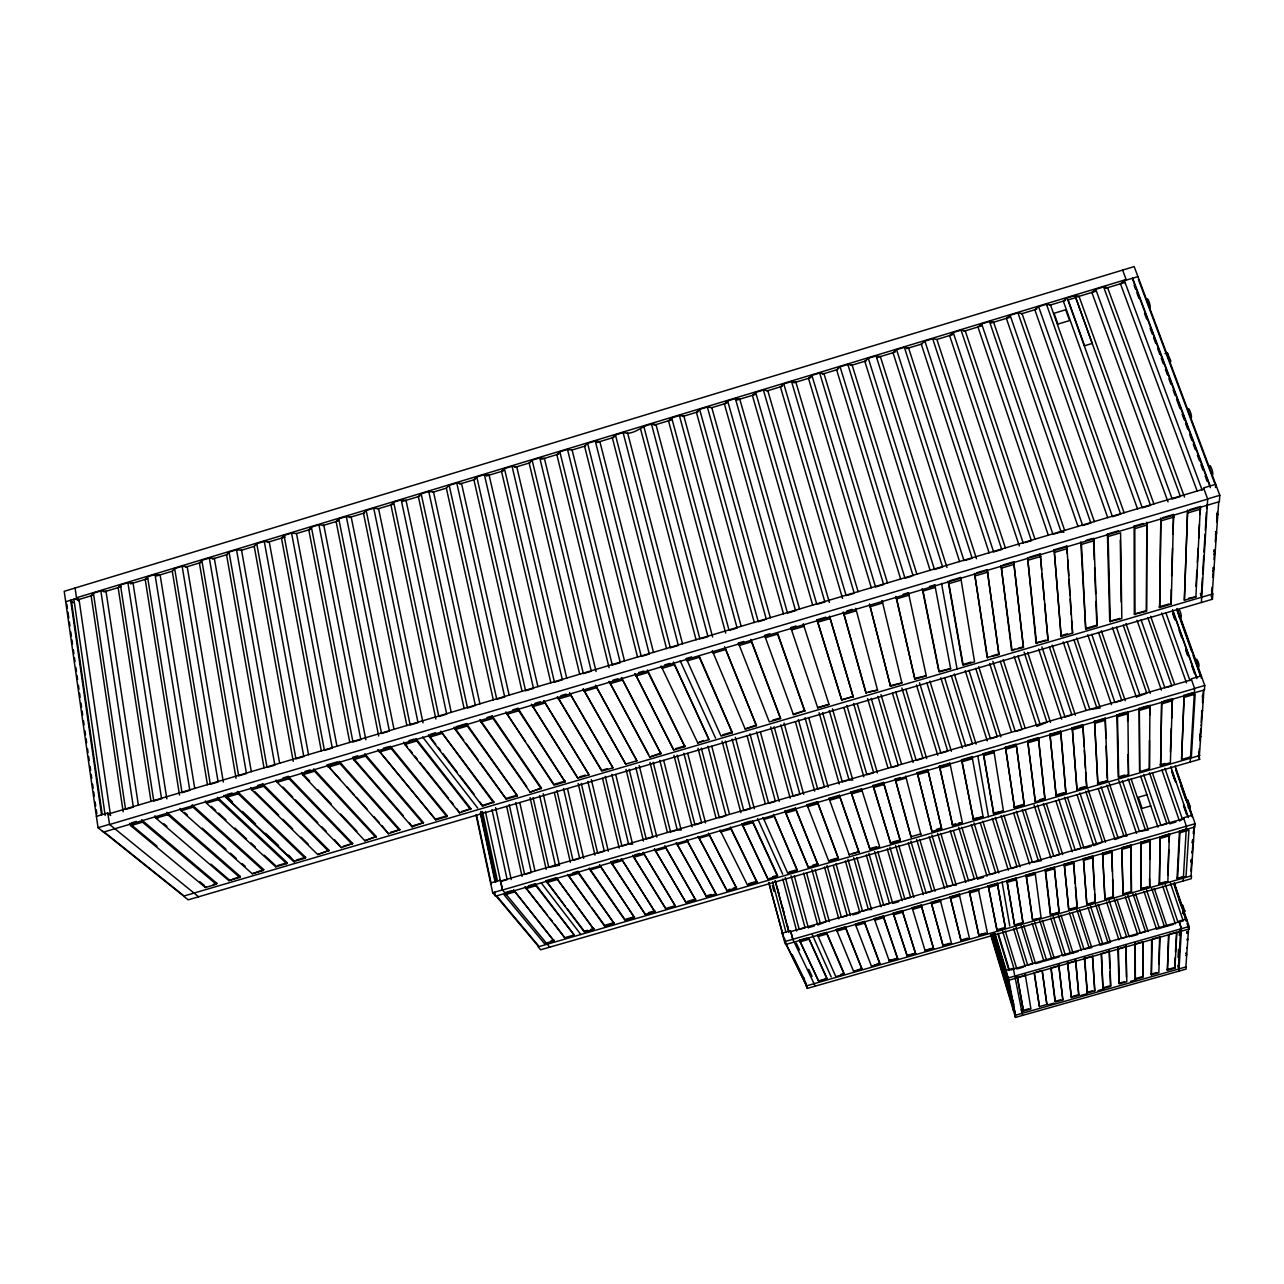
<?xml version="1.0" encoding="UTF-8"?>
<svg xmlns="http://www.w3.org/2000/svg" width="1284" height="1284" viewBox="0 0 1284 1284"><rect width="100%" height="100%" fill="white"/><g stroke="black" fill="none" stroke-linecap="round" stroke-linejoin="round"><path stroke-width="1.5" d="M1139.662 771.604L1139.277 708.238L1139.662 771.604L1149.437 768.763L1149.95 705.125L1149.806 714.963M1202.643 710.212L1201.471 712.058M756.95 882.108L730.965 828.999L720.757 831.968L720.003 830.042L747.384 884.885L756.95 882.108L730.419 827.008M1140.754 888.801L1140.978 842.127L1150.143 839.495L1149.694 887.051L1140.754 888.801L1147.655 886.827M1141.219 889.475L1140.978 842.127M756.437 725.701L724.754 647.12L756.437 725.701L745.169 729.007L712.331 650.795L713.23 653.187L725.396 649.576M1134.815 944.462L1135.329 979.403L1142.808 977.268L1142.824 942.183M1142.808 977.268L1143.113 941.75L1135.233 943.981L1135.329 979.403M1146.484 611.393L1146.837 522.379L1146.484 611.393L1134.334 614.153L1134.109 526.151L1143.209 523.455M1149.469 740.515L1149.437 768.763M1149.517 878.529L1149.694 887.051M1149.822 859.012L1150.143 839.495M541.479 788.039L530.115 792.164L541.479 788.039L492.221 715.99L486.957 717.547M1151.363 974.861L1152.101 939.198L1159.982 936.951L1158.842 972.726L1151.363 974.861L1151.636 939.679M1159.645 607.525L1160.848 518.238L1159.645 607.525L1171.185 604.138L1173.592 514.467L1162.662 517.693M1160.608 765.537L1161.683 701.722L1160.608 765.537L1170.398 762.712L1172.372 698.608L1171.634 718.414M736.47 888.03L708.559 833.38L736.47 888.03L726.921 890.791L698.143 836.414L725.829 888.303M1159.372 884.291L1160.206 836.606L1159.372 884.291L1167.846 881.867L1169.387 833.958L1162.052 836.077M1158.81 964.332L1159.661 937.4M1171.185 589.613L1171.185 604.138M1171.634 575.778L1172.517 548.091M1172.966 534.24L1173.592 514.467M1170.398 752.087L1171.265 728.317M691.578 656.943L686.266 658.515L721.062 736.085L732.313 732.779L699.475 656.67M1167.766 875.255L1168.761 849.687M1169.082 841.822L1169.387 833.958M1167.397 970.303L1168.986 934.383L1176.882 932.152L1174.908 968.184L1167.397 970.303L1168.488 934.896M1184.362 600.27L1187.62 510.31L1184.362 600.27L1195.902 596.883L1200.38 506.522L1189.433 509.764M455.981 726.728L466.477 723.614L517.42 795.887L506.297 799.162L480.296 762.792M1181.585 759.47L1184.121 695.19L1181.585 759.47L1191.375 756.645L1195.147 694.146L1184.667 697.196M716.023 893.953L686.715 839.736L716.023 893.953L706.473 896.714L676.315 842.753L706.473 896.714M1177.54 879.091L1179.948 832.738L1188.936 830.154L1186.031 876.667L1177.043 878.433L1179.466 831.069L1186.817 828.95M1174.908 968.184L1175.149 957.8M1175.454 951.99L1176.513 932.601M1195.998 586.242L1196.881 570.305M1197.314 562.328L1198.084 548.38M1198.63 538.413L1199.4 524.466M1199.946 514.499L1200.38 506.522M1178.038 957.382L1178.503 949.39M1179.322 935.41L1179.675 929.407M1183.174 880.984L1186.432 826.206M1190.236 762.022L1194.618 688.401L1204.745 685.463L1177.187 608.472M1178.391 967.847L1180.654 930.001M1201.326 595.664L1202.402 577.832M1202.643 573.868L1203.718 556.036M1203.959 552.072L1205.05 534.24M1205.291 530.276L1206.366 512.444M1206.607 508.48L1206.848 504.516M1178.905 971.121L1181.489 928.669L1178.953 921.142L1186.56 918.975L1186.384 921.511M1201.375 602.501L1207.682 498.898L1219.8 495.319L1134.173 266.59L64.2 591.314L98.033 827.715L103.522 832.112L1219.351 501.659L1219.8 495.319M1201.182 677.984L1201.326 675.898L1191.215 678.851L1194.601 688.561L502.526 890.021L500.599 881.113L1191.488 679.814M1215.466 487.503L1215.675 484.309L1203.59 487.888L1207.666 499.107L109.589 824.505L107.76 812.997L96.412 816.351M708.993 739.632L673.458 662.303L708.993 739.632L697.758 742.938L661.918 667.744M1190.974 871.05L1191.777 859.285M1192.178 853.411L1193.125 839.688M1193.526 833.798L1194.056 825.965M1198.951 754.607L1199.352 748.62M1199.898 740.643L1200.717 728.67M1201.134 722.683L1201.952 710.71M1202.498 702.733L1203.317 690.76M1191.071 875.913L1194.441 827.105M1199.384 755.634L1203.91 690.054M1175.133 766.083L1195.131 823.702L1194.89 826.976L785.696 944.494L768.747 882.911M1199.866 755.49L538.173 946.838L540.66 949.791L1199.609 759.326L1198.598 751.894M1204.745 685.463L1204.44 689.893L495.576 896.168L492.687 892.733L476.011 814.762M695.591 899.859L664.903 846.076L695.591 899.859L686.057 902.62L654.519 849.109L686.057 902.62M1211.679 593.031L1212.096 587.109M1212.786 577.254L1213.476 567.4M1214.022 559.519L1214.712 549.664M1215.274 541.768L1215.964 531.913M1216.654 522.058L1217.344 512.204M1185.87 966.948L1188.535 929.135M1212.208 594.123L1218.725 501.835M994.394 933.452L1008.486 980.334L1188.936 929.006L1189.112 926.502L1174.314 882.911M1212.786 593.946L183.548 896.136L188.17 899.843L1212.401 599.259L1212.786 593.946L1211.534 590.528M493.618 802.885L440.781 731.222L493.907 802.002L482.527 806.143L480.184 802.195M675.191 905.75L643.123 852.416L675.191 905.75L665.674 908.51L632.739 855.433L665.674 908.51M673.715 750L635.082 673.683L673.715 750L684.934 746.694L647.457 670.007M470.618 809.642L416.738 740.964L415.936 738.573L470.923 808.76L459.528 812.9L457.136 808.968M654.808 911.656L621.36 858.755L654.808 911.656L645.29 914.401L611.794 863.667L610.991 861.773L617.909 859.75M660.907 753.756L621.488 677.695L660.907 753.756L649.688 757.046L609.13 681.355L648.645 754.543M634.457 917.53L599.628 865.079L634.457 917.53L624.955 920.291L590.078 869.99L600.222 867.037M1200.123 735.09L1199.85 734.271M435.806 819.866L378.122 749.776L435.806 819.866L446.88 816.608L447.217 815.725L390.32 746.164L391.138 748.556L446.88 816.608M589.549 904.658L567.592 874.404L604.636 926.165L614.121 923.421L577.912 871.387L572.76 872.895M636.912 760.802L595.551 685.383L636.912 760.802L625.709 764.092L583.225 689.043L625.709 764.092M364.736 753.74L423.527 822.675L412.116 826.816L409.66 822.996M593.802 929.295L556.245 877.694L545.925 880.712L584.332 932.04L593.802 929.295L556.245 877.694M612.949 767.848L569.663 693.055L612.949 767.848L601.763 771.122L557.352 696.698M339.185 761.316L399.886 829.624L388.474 833.765L381.926 825.532M547.321 914.978L524.979 886.795L564.703 937.705L574.173 934.977L535.284 883.793L528.414 885.799M1215.306 534.609L1216.702 532.796L1215.418 531.512M553.902 940.835L513.664 890.085L553.902 940.835L544.448 943.563L504.211 894.964L514.29 892.043M589.019 774.862L543.822 700.711L589.019 774.862L577.848 778.152L531.512 704.354L577.848 778.152M376.276 836.558L364.849 840.699L376.276 836.558L313.665 768.875M1167.91 354.111L1167.284 352.875L1164.957 353.582M525.445 741.606L505.719 711.994L553.966 785.166L565.12 781.892L517.998 708.351L512.733 709.908M1191.953 842.737L1193.59 841.518L1192.13 841.068M282.994 777.96L288.194 776.419L352.683 843.476L341.255 847.633L334.514 839.672M1186.962 933.436L1187.058 931.542M250.637 787.541L251.776 789.821L317.694 854.55L329.137 850.393L262.755 783.946L257.57 785.487M232.468 801.874L225.262 795.053L226.401 797.332L294.164 861.452L288.659 855.128M205.392 800.943L206.531 803.206L275.739 866.861L276.028 865.994L264.247 855.16M180.065 808.438L181.237 810.702L252.274 873.762L263.75 869.605L192.135 804.875L193.049 807.203L263.236 870.536L263.75 869.605M1188.23 800.542L1186.063 800.494M1183.094 911.126L1185.068 910.934L1182.468 913.518M157.836 818.534L154.786 815.934L155.958 818.181L228.841 880.647L240.317 876.49L166.84 812.355L167.755 814.698L239.771 877.421L240.317 876.49M157.001 846.156L129.556 823.397L130.727 825.66L205.424 887.517L205.777 886.634M317.694 854.55L329.137 850.393M305.143 858.226L305.624 857.311L237.347 791.474L238.246 793.833L305.143 858.226L294.164 861.452M286.717 863.651L287.215 862.72L217.461 797.364L218.36 799.707L286.717 863.651L275.739 866.861M1147.302 300.263C1146.387 294.582 1151.7 306.443 1149.758 308.224M216.354 884.307L216.916 883.36L141.577 819.834L142.508 822.177L216.354 884.307L205.424 887.517M1188.422 410.077C1187.636 404.588 1193.093 416.674 1190.99 418.359M1209.688 466.862C1208.966 461.486 1214.487 473.7 1212.321 475.321M1202.402 696.859L1202.402 695.447M1213.878 551.719L1214.118 549.777M1201.15 725.765L1201.342 724.385M138.367 805.196L106.01 591.282L100.858 590.945L93.427 593.192L91.148 595.792L123.168 811.777M166.84 798.825L133.038 583.096L127.919 582.743L120.455 584.99L118.144 587.607L151.014 801.457M194.751 788.472L160.099 574.895L155.011 574.526L147.532 576.789L145.188 579.421L179.519 795.069M156.359 576.018L172.377 571.171L174.656 568.571L182.135 566.292L187.191 566.677L223.336 782.068M251.311 771.7L214.348 558.444L209.308 558.058L201.829 560.338L199.389 562.986L236.047 778.297M1192.419 852.736L1192.001 851.677M279.655 763.29L241.536 550.21L236.529 549.809L229.033 552.088L226.546 554.752L264.039 767.928M240.894 550.403L254.216 546.358L256.752 543.678L264.263 541.399L269.223 541.816L308.545 754.719M336.986 746.277L296.508 533.55L291.564 533.117L284.037 535.396L281.469 538.108L321.321 750.931M365.876 739.793L323.825 525.268L318.913 524.835L311.386 527.114L308.77 529.827L349.778 742.489M394.027 729.36L351.174 516.971L346.311 516.521L338.767 518.816L336.103 521.545L378.684 736.005M423.014 722.844L378.587 508.673L373.74 508.207L366.181 510.502L363.484 513.247L406.868 725.572M451.246 712.411L406.033 500.343L401.218 499.877L393.658 502.172L390.914 504.933L435.886 719.04M479.927 703.905L433.527 492.013L428.744 491.531L421.168 493.826L418.375 496.603L464.134 708.591M1186.946 948.298L1187.074 947.496M1185.967 953.627C1185.469 951.46 1187.812 955.28 1185.71 955.505M433.045 492.157L446.351 488.129L449.191 485.336L456.783 483.041L461.534 483.522L509.154 695.238M537.916 686.699L489.108 475.16L484.389 474.663L476.781 476.974L473.908 479.767L522.074 691.402M566.742 678.145L516.73 466.798L512.043 466.285L504.435 468.596L501.514 471.405L550.868 682.863M596.097 671.516L544.4 458.404L539.745 457.874L532.122 460.202L529.152 463.026L579.71 674.309M624.538 661.003L572.102 450.01L567.496 449.464L559.84 451.791L556.839 454.632L609.081 667.664M653.508 652.416L599.869 441.6L595.278 441.038L587.623 443.365L584.573 446.222L637.554 657.151M682.526 643.814L627.667 433.173L623.109 432.612L615.437 434.939L612.34 437.812L666.54 648.548M627.298 433.27C637.971 433.013 645.194 422.195 655.98 424.587L712.604 636.976M741.189 626.399L683.874 416.128L679.38 415.551L671.692 417.878L668.499 420.783L725.669 633.092M770.352 617.748L711.801 407.654L707.356 407.076L699.636 409.403L696.409 412.324L754.286 622.515M799.563 609.081L739.777 399.18L735.363 398.57L727.643 400.913L724.369 403.85L783.481 613.864M829.384 602.34L767.8 390.689L763.418 390.063L755.682 392.406L752.36 395.36L812.708 605.197M1170.157 362.682L1170.848 361.061L1167.284 352.875M858.129 591.715L795.871 382.183L791.522 381.557L783.77 383.9L780.399 386.869L842.545 598.424M887.501 583.032L823.975 373.66L819.657 373.018L811.905 375.377L808.487 378.347L871.322 587.799M916.904 574.301L852.143 365.121L847.857 364.479L840.089 366.823L836.622 369.824L900.694 579.116M946.966 567.464L880.342 356.567L876.089 355.909L868.305 358.268L864.806 361.286L930.13 570.385M976.482 558.717L908.591 348.012L904.369 347.338L896.569 349.697L893.022 352.731L959.613 561.638M1005.42 548.043L936.887 339.441L932.698 338.751L924.881 341.111L921.286 344.16L989.129 552.874M1035.016 539.264L965.215 330.839L961.074 330.148L953.242 332.524L949.614 335.573L1019.336 546.005M1064.677 530.469L993.607 322.236L989.482 321.53L981.65 323.905L977.959 326.987L1048.338 535.316M1094.369 521.657L1022.032 313.617L1017.955 312.895L1010.107 315.286L1006.367 318.368L1078.014 526.52M1124.126 512.83L1050.505 304.998L1046.46 304.26L1038.596 306.635L1034.824 309.749L1107.739 517.693M1153.931 504.018L1079.025 296.347L1075.013 295.609L1067.148 297.984L1063.312 301.114L1137.512 508.865M1184.474 497.02L1107.594 287.68L1103.614 286.926L1095.734 289.317L1091.865 292.463L1168.023 501.9M1137.945 276.67L1124.367 280.634L1120.45 283.796L1197.218 491.178M1178.327 610.686C1178.921 606.401 1182.355 615.967 1180.815 617.636M1216.606 516.585L1217.97 514.435L1216.654 513.857M1198.582 667.295C1200.845 663.443 1192.692 652.192 1197.956 665.513M1213.829 554.495L1215.322 552.457L1214.134 551.462M1212.674 570.931L1214.15 568.956L1212.979 567.993M1202.386 699.298L1203.509 697.742L1202.386 697.372M1188.181 807.7L1190.477 806.561L1188.23 806.737M1024.134 652.111L1046.974 722.282L1036.83 726.439L1014.151 656.301M1137.592 696.682L1146.773 693.199L1123.195 625.115M811.905 869.701L826.126 921.703L817.747 924.994L803.623 873.024M1182.66 905.878L1181.2 905.541M1193.269 833.091L1194.216 831.904L1193.253 831.663M1192.643 840.234L1192.579 842.545M1199.625 737.963L1200.861 736.502L1199.882 736.117M1085.718 791.217L1102.491 842.24L1093.679 845.658L1077.019 794.652M1109.264 783.256L1126.887 836.109L1123.933 836.077L1115.09 839.511L1098.205 788.52M1187.572 933.083L1188.406 932.136L1187.122 932.12M1187.074 940.225L1187.909 939.294L1187.058 939.15M1190.958 861.981L1192.258 860.761L1190.749 860.473M1059.3 956.869L1043.94 961.234L1032.159 923.356M1078.03 951.54L1062.67 955.906L1050.745 918.044M1098.237 904.466L1110.499 942.296L1100.163 945.233L1087.981 907.403M1173.704 924.303L1156.563 929.183L1143.964 891.401M1126.068 279.543L76.623 597.718L79.223 600.318M65.693 601.747L76.575 598.44L79.255 601.121M77.233 600.013L92.448 595.391M103.876 591.94L121.001 586.74M130.519 583.867L147.644 578.667M185.715 567.127L200.93 562.52M212.358 559.054L227.573 554.447M267.537 542.329L285.225 536.969M296.074 533.679L311.29 529.072M322.701 525.605L337.917 520.999M349.344 517.532L364.56 512.926M377.865 508.881L393.097 504.275M402.245 501.498L419.724 496.202M459.688 484.084L474.919 479.462M486.347 475.995L503.505 470.795M514.932 467.344L530.164 462.721M541.591 459.255L558.733 454.054M572.07 450.01L585.408 445.981M596.835 442.515L613.977 437.314M654.038 425.181L671.259 419.948M682.735 416.465L698.047 411.827M711.432 407.766L726.744 403.128M736.31 400.239L755.441 394.429M766.917 390.946L782.229 386.307M793.705 382.841L810.926 377.608M822.418 374.125L837.714 369.487M851.115 365.426L866.427 360.788M876.892 357.626L895.125 352.089M906.6 348.606L921.912 343.968M937.224 339.329L952.519 334.691M964.011 331.208L981.233 325.992M990.799 323.087L1009.93 317.292M1021.406 313.81L1036.718 309.171M1050.103 305.111L1065.415 300.472M1076.891 296.989L1095.364 291.404M1105.604 288.29L1124.736 282.496M108.081 814.104L1203.927 489.043M268.597 766.981L274.856 765.136L236.529 549.809M387.832 731.623L381.525 733.485L338.767 518.816M473.86 706.104L467.52 707.982L421.168 493.826M647.698 654.535L641.294 656.429L587.623 443.365M701.546 638.565L707.966 636.655L651.453 424.009M764.718 619.819L758.282 621.729L699.636 409.403M818.438 603.897L824.89 601.971L763.418 390.063M847.777 595.182L854.245 593.272L791.522 381.557M911.479 576.291L904.995 578.217L840.089 366.823M965.648 560.225L972.165 558.299L904.369 347.338M1024.873 542.667L1031.421 540.724L961.074 330.148M1063.922 532.218L1061.114 531.913L1052.928 534.337L981.65 323.905M1089.233 523.567L1082.669 525.509L1010.107 315.286M1119.022 514.74L1112.458 516.682L1038.596 306.635M98.033 827.715L109.413 824.344L198.587 896.778M131.273 822.9L136.425 821.375M226.995 794.539L232.163 793.014M304.998 771.443L310.198 769.902M337.435 761.829L327.019 764.911L388.474 833.765M357.771 755.811L352.554 757.351L353.63 759.663L412.116 826.816M383.354 748.235L388.57 746.678M408.97 740.643L414.202 739.102M430.301 734.336L435.533 732.779M535.027 703.311L540.291 701.754M560.867 695.655L566.148 694.098M612.661 680.311L617.957 678.755M638.613 672.623L643.926 671.051M664.614 664.935L669.927 663.363M738.428 643.059L769.309 721.913L780.608 718.607L751.509 641.839L739.311 645.451L738.428 643.059L743.757 641.486M769.918 633.734L764.574 635.323L793.496 714.819L804.747 710.71L777.703 633.51M796.112 625.982L790.751 627.571L791.618 629.979L803.848 626.351L803.238 623.863L829.015 704.386L817.699 707.709L829.015 704.386M853.282 697.26L829.48 616.095L853.186 696.49L841.63 699.876L816.977 619.803L825.901 617.155M846.814 610.959L852.175 609.37M903.053 594.315L908.43 592.71L908.976 595.214L896.681 598.858L914.882 679.172L926.262 675.833L908.43 592.71M929.439 586.499L934.832 584.894L935.362 587.398L923.036 591.057L939.262 672.014L950.658 668.659L934.832 584.894M949.935 580.705L960.721 577.511L961.251 580.015L948.908 583.674L963.177 665.224L974.572 661.87L960.721 577.511M976.386 572.873L987.187 569.663L999.032 654.696L987.139 657.392L974.572 573.402L987.605 658.05M1002.868 565.024L1013.702 561.814L1023.525 647.505L1011.583 650.202L1001.071 565.554L1012.081 650.86M1029.399 557.16L1040.249 553.95L1048.049 640.299L1036.076 643.011L1027.601 557.705L1036.589 643.669M1054.164 549.825L1066.843 546.085L1072.605 633.092L1061.13 636.463L1054.164 549.825L1061.13 636.463M1086.216 540.339L1091.657 538.734M1110.323 622.018L1108.124 536.535L1120.579 532.844L1121.831 618.631L1109.713 621.392L1107.418 534.064L1118.316 530.838M130.727 825.66L142.508 822.177M155.958 818.181L167.755 814.698M181.237 810.702L193.049 807.203M206.531 803.206L218.36 799.707M226.401 797.332L238.246 793.833M251.776 789.821L263.621 786.306L328.688 851.324M276.06 780.014L277.183 782.293L289.06 778.778L352.265 844.39M309.637 781.073L301.515 772.47L302.623 774.766L314.516 771.235L375.875 837.457M328.11 767.222L340.019 763.691L399.517 830.523M353.63 759.663L365.555 756.132L423.174 823.574M379.181 752.087L391.138 748.556M407.461 746.855L403.722 742.2L404.781 744.511L416.738 740.964M435.757 744.238L428.551 734.849L429.594 737.16L441.568 733.613M463.701 740.162L454.231 727.242L455.258 729.569L467.264 726.006L517.42 795.887M526.713 786.482L479.959 719.618L480.97 721.961L492.992 718.398L541.254 788.89M506.715 714.337L518.752 710.774L565.12 781.892M532.491 706.698L544.544 703.134M558.315 699.058L570.385 695.479M584.188 691.386L596.274 687.807M610.077 683.73L622.178 680.135M636.013 676.042L648.147 672.447L684.934 746.694M674.132 664.759L661.998 668.354L661.067 665.979M765.441 637.715L777.655 634.103L804.795 711.496M816.977 619.803L817.812 622.21L830.074 618.583M843.235 612.019L844.069 614.442L856.332 610.815L855.754 608.311L877.566 690.134L865.881 692.766L843.781 613.945M870.359 606.658L882.638 603.015L882.076 600.527L901.898 682.976L890.534 686.314L869.541 604.234L890.534 686.314M975.342 575.842L987.701 572.183M1001.825 568.01L1014.199 564.35M1028.34 560.161L1040.73 556.486M1054.886 552.297L1067.309 548.621M1093.92 540.741L1097.194 625.87L1085.718 629.24L1081.481 544.416L1093.92 540.741L1093.47 538.189L1094.305 559.936M1134.96 614.779L1134.799 528.639L1147.27 524.947M1161.522 520.726L1174.009 517.019M1188.278 512.798L1200.781 509.09M213.208 884.451L216.916 883.36M277.89 865.448L287.215 862.72M296.299 860.039L305.624 857.311M343.342 846.236L352.683 843.476M390.513 832.369L399.886 829.624M412.26 825.981L423.527 822.675M435.918 819.032L447.217 815.725M461.502 811.52L470.923 808.76M482.591 805.325L493.907 802.002M506.345 798.359L515.783 795.582M527.644 744.897L553.966 784.363L565.329 781.025M579.71 776.804L585.408 775.135M558.38 698.416L601.714 770.352L607.396 768.667M661.003 752.938L649.688 757.046M675.48 748.684L685.014 745.876M703.327 740.499L697.758 742.938M722.78 734.785L732.345 731.976M756.453 724.898L745.169 729.007M772.92 720.067L778.666 718.382M793.223 714.097L804.747 710.71M841.63 699.876L853.186 696.49M869.188 691.787L877.566 690.134M890.165 685.624L901.898 682.976M916.15 678L926.262 675.833M923.036 591.057L922.249 588.618L938.845 671.339L950.658 668.659M948.908 583.674L948.122 581.235L962.727 664.55L971.041 662.111M992.131 655.915L998.791 653.957L987.187 569.663M1011.583 650.202L1014.922 649.222M1018.26 648.243L1023.252 646.783L1013.702 561.814M1036.076 643.011L1046.075 640.074M1060.584 635.821L1067.261 633.847M1086.81 628.117L1096.841 625.164L1095.926 601.442M1109.713 621.392L1119.776 618.439M1134.334 614.153L1146.082 610.702M1158.987 606.915L1169.066 603.962M1188.727 598.183L1195.902 596.883M228.841 880.647L239.771 877.421M252.274 873.762L263.236 870.536M1178.889 616.834L1180.879 616.256M490.6 882.991L500.327 880.166M500.503 881.498L507.148 879.572L491.965 809.578M558.155 865.48L548.798 867.422L533.069 797.508M626.929 844.663L621.921 846.124L605.213 776.338M675.593 830.491L670.553 831.952L653.187 762.263M724.385 816.271L719.329 817.747L701.321 748.139M847.36 780.447L842.288 781.924L822.611 712.54M893.231 767.078L898.335 765.601L877.887 696.329M970.784 744.479L965.68 745.972L944.543 677.535M1016.992 731.029L1022.112 729.521L1000.22 661.196M1091.657 709.266L1100.292 707.949M1166.642 687.422L1171.811 685.913L1147.896 617.877M492.687 892.733L502.429 889.908L549.696 947.191M505.077 892.589L511.947 890.598M634.473 854.935L639.657 853.427M743.629 823.172L750.578 821.15M785.022 811.119L795.486 808.085L817.86 864.501L808.262 867.278L785.022 811.119L808.262 867.278M806.994 804.731L817.459 801.681L838.42 858.547L828.822 861.323L806.994 804.731L807.7 806.673L817.972 803.688L838.42 858.547M849.398 855.369L828.982 798.327L839.463 795.278L858.932 851.79L849.125 854.63M851.003 791.923L861.5 788.874L879.636 846.621L870.006 849.414L851.003 791.923L870.006 849.414M873.04 785.503L883.553 782.454L900.293 840.651L890.647 843.444L873.04 785.503L890.647 843.444M920.805 833.894L910.966 836.751L895.125 779.083L900.389 777.558M917.225 772.663L927.754 769.581L941.637 828.694L931.975 831.486L917.225 772.663L931.975 831.486M952.68 825.5L939.358 766.211L949.903 763.145L950.353 765.168L940 768.169L952.68 825.5L962.358 822.707L949.903 763.145M973.416 819.513L961.507 759.775L972.068 756.693L972.502 758.716L962.149 761.733L973.416 819.513L983.095 816.704L972.068 756.693M993.736 813.799L983.239 753.644L993.816 750.562L994.233 752.601L983.865 755.618L993.736 813.799L1003.43 810.99L993.816 750.562M1005.436 747.176L1016.029 744.094L1016.446 746.132L1024.215 804.988L1014.504 807.797L1005.436 747.176L1014.504 807.797M1027.681 740.707L1038.274 737.626L1038.692 739.664L1045.032 798.969L1035.305 801.778L1027.681 740.707L1035.305 801.778M1049.943 734.239L1060.552 731.142L1060.953 733.18L1065.864 792.934L1056.122 795.759L1049.943 734.239L1056.122 795.759M1072.236 727.739L1082.861 724.658L1086.713 786.915L1076.971 789.724L1072.236 727.739L1076.971 789.724M1094.546 721.255L1105.203 718.157L1107.594 780.865L1097.852 783.689L1094.546 721.255L1097.852 783.689M1118.669 714.225L1125.779 712.155M1141.059 707.725L1148.169 705.654M1163.465 701.192L1170.591 699.122M1185.902 694.676L1193.029 692.59M525.814 888.689L535.909 885.751L574.173 934.977M546.743 882.589L556.855 879.652M568.395 876.298L578.522 873.345L614.121 923.421M611.794 863.667L621.938 860.713M633.526 857.343L643.685 854.39M655.289 851.003L665.465 848.05M677.085 844.663L687.277 841.71M698.913 838.324L709.105 835.354M742.617 825.596L752.841 822.627L777.446 876.186L767.864 878.946L741.879 823.686L767.864 878.946M774.059 816.463L763.819 819.433L763.097 817.507L787.718 873.216L797.316 870.44L773.546 814.473L797.316 870.44M785.744 813.061L796 810.076L817.86 864.501M859.028 852.592L839.961 797.284L829.689 800.269L828.982 798.327M851.693 793.865L861.981 790.88L861.5 788.874M873.73 787.461L884.034 784.46L883.553 782.454M895.125 779.083L895.799 781.041L906.103 778.04L905.653 776.018L920.949 834.68M917.883 774.605L928.22 771.604L927.754 769.581M1006.078 749.15L1016.446 746.132L1024.215 804.988M1028.291 742.682L1038.692 739.664M1050.553 736.213L1060.953 733.18M1072.83 729.729L1083.247 726.696M1095.14 723.245L1105.572 720.212M1127.914 713.695L1128.508 774.83L1118.749 777.655L1117.481 716.745L1127.914 713.695L1127.561 711.641L1127.657 721.399M1139.855 710.229L1150.303 707.195M1162.245 703.712L1172.709 700.679M550.884 940.899L554.094 939.968M567.512 909.12L584.3 931.237L587.51 930.306M590.736 929.375L593.962 928.444M591.86 907.852L604.571 925.363L614.25 922.57M589.276 868.08L624.875 919.488L634.569 916.696M648.436 912.683L654.904 910.805M687.55 901.368L695.655 899.025M706.328 895.927L711.192 894.531M730.002 889.09L726.921 890.791M733.244 888.143L736.486 887.212M748.829 883.649L756.95 881.289M772.551 876.779L777.43 875.367L752.328 820.636L752.841 822.627M789.13 871.98L795.647 870.103M812.916 865.111L817.812 863.699M830.202 860.103L836.735 858.226M852.399 853.683L858.932 851.79M869.717 848.676L876.266 846.782M891.963 842.24L898.527 840.346M936.55 829.352L941.477 827.923M952.311 824.793L955.601 823.83M958.891 822.884L962.358 822.707M973.031 818.791L983.095 816.704M993.334 813.093L1003.43 810.99M1014.087 807.09L1023.99 804.233M1039.815 799.643L1044.775 798.215L1038.274 737.626M1055.673 795.069L1063.938 792.677M1079.812 788.087L1084.771 786.643M1097.339 783.015L1107.594 780.865M1117.481 716.745L1116.903 714.755L1118.22 776.981L1124.864 775.054M1160.046 764.879L1165.037 763.434M1146.965 794.764L1138.362 797.252L1142.134 808.406L1150.753 805.919M1192.194 815.276L1183.527 817.78L1186.416 826.318M1183.768 818.614L790.8 931.59L792.87 939.374L815.244 986.144M866.909 909.987L862.543 911.239L847.954 859.285M951.685 885.607L947.287 886.875L931.863 835.033M1025.226 809.626L1041.372 860.697L1032.448 862.383L1016.366 811.247M1140.962 831.181L1148.345 829.946L1131.124 779.019M808.487 927.658L814.265 925.989M852.736 914.93L858.498 913.277M893.134 903.31L898.896 901.657M977.782 878.978L983.544 877.325M1085.51 848.018L1091.272 846.349M1170.141 823.67L1175.919 822.017M784.331 941.718L1195.131 823.702M827.121 979.275L808.455 937.625L827.073 978.488L818.807 981.65L799.467 940.209L806.657 938.139M817.491 934.88L835.82 976.659L844.15 974.267L826.912 933.966L818.101 936.501L817.491 934.88L824.681 932.826M836.382 929.456L845.386 926.871L861.997 969.163L853.667 971.555L836.382 929.456L836.975 931.077L845.803 928.541L861.997 969.163M857.086 923.517L864.309 921.447L879.781 963.289L871.531 966.451L855.288 924.031L855.882 925.652L864.726 923.116L879.877 964.059M889.395 961.331L874.227 918.59L883.248 916.006L897.757 958.955L889.138 960.609L895.943 958.666M915.669 953.835L902.203 910.549L915.669 953.835L907.018 955.505L893.166 913.149L900.405 911.078M925.218 951.107L912.138 907.708L921.19 905.108L933.58 948.699L924.913 950.385L931.751 948.427M932.938 901.721L940.193 899.651L951.524 943.579L943.146 945.971L931.141 902.251L943.146 945.971M950.144 896.794L959.212 894.178L969.484 938.444L961.09 940.835L950.144 896.794L961.09 940.835M979.066 935.699L969.741 892.958L978.617 890.406L978.264 888.721L987.46 933.308L978.729 934.993L969.179 891.321L976.434 889.234M988.231 885.848L997.315 883.231L1005.452 928.155L997.058 930.563L988.231 885.848L997.058 930.563M1006.913 880.631L1015.997 878.015L1016.35 879.717L1023.091 923.244L1014.681 925.652L1006.913 880.631L1014.681 925.652M1032.705 920.5L1025.996 875.142L1035.097 872.526L1035.45 874.227L1026.526 876.795L1032.705 920.5L1041.131 918.092L1035.097 872.526M1059.172 912.94L1054.228 867.037L1059.172 912.94L1050.344 914.657L1045.112 869.653L1052.399 867.567M1064.243 864.164L1073.36 861.548L1073.697 863.249L1077.244 907.772L1068.802 910.179L1064.243 864.164L1068.802 910.179M1083.391 858.659L1092.524 856.043L1092.861 857.744L1095.316 902.604L1086.874 905.011L1083.391 858.659L1086.874 905.011M1102.571 853.154L1111.719 850.522L1113.421 897.42L1104.978 899.843L1102.571 853.154L1104.978 899.843M1121.767 847.649L1130.915 845.016L1131.541 892.236L1123.083 894.659L1121.767 847.649L1123.083 894.659M897.757 958.955L883.649 917.675L874.805 920.211L874.227 918.59M893.166 913.149L893.76 914.77L902.604 912.234M921.19 905.108L921.575 906.777L912.715 909.329L912.138 907.708M931.702 903.872L940.578 901.336L940.193 899.651M950.706 898.415L959.581 895.863L959.212 894.178M988.776 887.485L997.684 884.933M800.092 941.814L808.888 939.294M1007.442 882.269L1016.35 879.717M1050.745 915.348L1045.641 871.306L1054.565 868.738M1064.757 865.817L1073.697 863.249M1083.905 860.312L1092.861 857.744M1103.068 854.807L1112.024 852.239M1122.264 849.302L1131.22 846.734M1141.476 843.781L1150.448 841.213M1160.704 838.259L1169.676 835.691M840.683 974.46L844.086 973.497L826.495 932.296L826.912 933.966M861.917 968.393L853.667 971.555M879.781 963.289L871.531 966.451M907.018 955.505L913.839 953.547M942.841 945.265L949.679 943.307M960.769 940.129L967.622 938.171M978.729 934.993L985.582 933.035M996.705 929.857L1003.558 927.899M799.467 940.209L818.582 980.912L825.371 978.97M1016.029 924.464L1022.899 922.506L1015.997 878.015M1034.037 919.312L1041.131 918.092M1052.061 914.16L1058.947 912.202M1070.118 909.008L1076.987 907.034L1075.414 887.26M1088.174 903.84L1095.059 901.866L1094.626 893.905M1106.262 898.672L1113.148 896.697L1112.618 879.38M1124.351 893.487L1131.268 891.513L1130.915 845.016M1158.89 883.617L1165.808 881.643M1177.043 878.433L1183.96 876.458M806.079 985.968L1191.504 875.784L1191.295 878.673L807.283 988.407L803.928 977.91M1183.045 911.881L1184.554 911.447M1013.493 969.019L1179.161 921.864L1181.489 928.749M1010.733 970.014L1014.167 969.035L1002.595 931.093M1079.603 909.794L1091.737 947.64L1083.937 949.181L1072.461 913.197M1023.573 967.045L1016.848 968.955L1005.276 931.044M1042.271 961.716L1035.546 963.626L1023.829 925.732M1130.979 936.469L1137.736 934.543L1125.282 896.746M1008.036 978.007L1189.112 926.502M1017.602 977.445L1025.434 975.214L1025.114 973.754L1030.94 1008.983L1023.492 1011.086L1017.137 976.033L1023.492 1011.086M1035.931 972.229L1042.191 970.447L1046.877 1004.457L1039.43 1006.576L1034.182 973.192M1058.979 965.68L1051.131 967.911L1055.384 1002.05L1062.831 999.947L1058.674 964.22L1062.831 999.947M1067.919 963.128L1075.767 960.897L1075.478 959.437L1078.801 995.421L1071.338 997.524L1067.469 961.716L1071.338 997.524M1087.307 992.997L1084.723 958.346L1092.588 956.115L1094.771 990.879L1087.307 992.997L1084.434 958.907M1126.245 946.549L1118.38 948.78L1119.311 983.929L1126.79 981.811L1125.972 945.072L1126.469 977.108M1023.171 1010.412L1028.853 1008.791M1050.922 968.425L1055.031 1001.376L1060.728 999.771M1072.878 996.32L1078.576 994.699M1086.938 992.339L1092.652 990.718M1101.207 954.124L1102.908 987.813L1110.532 985.647L1109.986 971.731M1117.947 947.351L1118.91 983.271L1124.624 981.65M1134.912 978.745L1142.551 976.578M1150.929 974.203L1156.659 972.582M1166.979 969.661L1174.619 967.494M1103.309 988.471L1110.772 986.353L1109.408 951.332L1101.544 953.563L1102.908 987.813M1048.161 1004.746L1053.907 1003.125M1080.711 995.517L1086.457 993.896M1097.948 990.638L1103.694 989.001M1130.514 981.409L1136.26 979.788M1015.5 1017.409L1186.079 969.099L1186.239 966.852L1015.114 1015.339L1015.5 1017.409L990.542 934.575M852.801 780.046L849.061 779.95L829.287 710.582M104.1 831.936L184.094 895.975M102.206 830.925L182.553 895.221M107.76 812.997L110.472 815.228M199.678 881.562L204.252 885.366M163.903 823.75L166.936 826.35M210.945 864.132L229.162 879.765M184.511 812.387L187.464 815.019M202.262 828.164L225.936 849.206M230.382 853.154L236.304 858.418M242.227 863.683L245.18 866.315M211.282 806.368L215.696 810.429M218.633 813.141L225.984 819.914M234.828 828.052L246.592 838.885M251.006 842.962L255.42 847.023M242.548 811.44L255.516 823.734M265.611 833.284L278.58 845.578M223.801 795.47L294.309 862.126M254.842 791.666L278.676 815.099M282.881 819.24L292.704 828.886M301.114 837.152L308.112 844.037M73.172 602.726L70.652 600.238L101.58 814.826M277.183 782.293L341.255 847.633M283.026 787.108L292.768 797.059M295.545 799.9L317.806 822.627M321.979 826.896L326.152 831.149M317.742 789.676L331.256 804.009M340.709 814.056L356.92 831.262M302.623 774.766L364.849 840.699M328.351 766.404L340.404 779.709M347.113 787.092L353.806 794.491M356.487 797.444L367.192 809.273M373.901 816.656L379.262 822.579M1085.718 629.24L1080.775 541.944L1081.481 544.416M353.854 758.844L403.176 815.549M496.073 896.023L538.638 946.693M496.94 896.232L538.397 945.65M409.933 749.968L412.421 753.066M414.909 756.18L417.396 759.277M419.868 762.391L448.437 798.102M450.925 801.2L453.413 804.314M404.781 744.511L459.528 812.9M549.793 918.108L552.281 921.238M554.768 924.384L564.703 937.705M422.548 736.904L477.728 808.117M438.149 747.368L440.556 750.514M442.964 753.644L457.377 772.438M459.768 775.568L474.181 794.363M429.594 737.16L482.527 806.143M541.495 883.248L580.914 934.591M545.925 880.712L565.104 905.974M466.076 743.404L477.921 759.566M455.258 729.569L506.297 799.162M480.97 721.961L530.115 792.164M1179.322 899.811L1179.531 900.919M610.991 861.773L645.29 914.401M914.882 679.172L895.879 596.434L896.681 598.858M785.712 943.259L805.309 983.175M806.496 985.839L786.129 944.366L784.588 938.556M792.26 954.67L804.217 979.098M796.257 943.066L799.595 950.064M808.76 969.324L812.082 976.321M1072.605 633.092L1071.53 620.605M680.167 660.762L715.589 738.172M757.608 818.566L782.71 874.211M1128.508 774.83L1127.978 754.575M812.194 934.511L831.229 976.98M732.313 732.779L699.331 657.296L687.165 660.891L686.266 658.515M1048.049 640.299L1044.614 603.737M1086.713 786.915L1085.622 772.278M750.883 639.384L780.608 718.607M1138.426 279.447L1214.696 483.266M1132.665 278.259L1210.17 485.946M1132.263 278.243L1210.379 487.631M1134.077 285.353L1135.473 289.093M1136.854 292.832L1138.956 298.434M1144.525 313.376L1146.612 318.978M1150.095 328.303L1152.181 333.92M1153.578 337.644L1155.664 343.245M1157.751 348.847L1159.837 354.464M1161.234 358.188L1163.32 363.789M1165.407 369.391L1167.493 374.992M1168.889 378.732L1170.976 384.333M1173.078 389.935L1175.165 395.536M1176.545 399.276L1180.028 408.617M1182.131 414.218L1184.217 419.82M1185.614 423.559L1187.7 429.161M1189.786 434.762L1191.873 440.364M1193.269 444.103L1195.356 449.705M1197.442 455.306L1199.529 460.908M1200.925 464.647L1203.012 470.249M1205.098 475.85L1207.201 481.452M1122.633 270.089L1126.389 280.169M1124.367 280.634L1202.129 490.087M262.755 783.946L263.621 786.306M1103.614 286.926L1180.429 496.523L1172.18 498.962L1095.734 289.317M1211.149 595.856L1212.401 599.259M288.194 776.419L289.06 778.778M1200.331 593.449L1201.696 597.204M1065.864 792.934L1060.552 731.142M1075.013 295.609L1150.528 505.398L1142.295 507.838L1067.148 297.984M1176.979 609.081L1201.086 676.475M1177.107 610.67L1191.825 651.807M1193.157 655.546L1200.524 676.122M1172.645 609.804L1196.704 677.246M1172.549 610.381L1196.897 678.61M1172.982 613.19L1175.004 618.856M1179.049 630.203L1181.745 637.763M1185.79 649.094L1187.812 654.76M1191.857 666.107L1194.553 673.651M1172.87 614.201L1174.892 619.867M1185.678 650.073L1187.684 655.739M1165.808 612.612L1189.979 680.616M1161.699 613.014L1186.464 682.831M1046.46 304.26L1120.675 514.242M1150.608 616.256L1174.555 684.228M1198.341 755.73L1199.609 759.326M1141.091 619.867L1164.925 687.919M1137.03 620.252L1161.442 690.134M1187.796 799.996L1189.963 806.24M1125.956 623.494L1150.207 693.408M1188.278 802.532L1189.899 807.219M1017.955 312.895L1090.87 523.086M1175.598 768.426L1192.001 815.725M1175.711 769.581L1192.098 816.817M1180.75 785.455L1185.341 798.68M1170.783 766.628L1188.406 817.555M1171.794 770.721L1175.727 782.052M1183.575 804.731L1186.833 814.184M1171.698 771.459L1174.972 780.897M1183.463 805.453L1186.737 814.891M1116.406 627.106L1139.887 695.206M1164.909 768.313L1182.468 819.256L1179.466 821.006L1161.94 770.111M1112.377 627.475L1136.452 697.405M1190.621 860.216L1191.199 861.885M1152.39 772.872L1169.804 823.766M1101.319 630.733L1125.233 700.679M1149.469 772.775L1166.883 823.734L1160.961 825.435L1143.611 774.477M1098.542 632.354L1121.783 700.486L1114.897 702.492L1091.753 634.344M989.482 321.53L1061.114 531.913M1140.674 776.258L1157.975 827.169M1182.708 905.108L1184.602 910.709M1174.154 883.264L1186.288 920.724L1183.078 911.255M1174.266 884.13L1186.48 920.163M1174.09 884.74L1181.12 905.862M1187.026 923.389L1188.936 929.006M1087.773 634.697L1111.495 704.675M1170.43 883.135L1183.222 920.917L1178.038 922.394L1165.278 884.596M1187.01 931.719L1187.523 933.275M1128.203 778.939L1145.392 829.913M969.179 891.321L969.741 892.958M1162.662 886.056L1175.39 923.822M1076.73 637.939L1099.65 706.056M1122.344 780.624L1139.486 831.615M1073.906 639.576L1096.809 707.757M1118.797 780.511L1136.517 833.348M1154.268 888.464L1166.931 926.229M791.393 629.465L817.699 707.709M1177.942 965.616L1179.033 968.89M1151.7 888.48L1164.363 926.294M1067.132 641.567L1089.939 709.763M1146.548 889.956L1159.179 927.77M1063.2 641.92L1085.943 710.052M939.358 766.211L940 768.169M1106.936 785.07L1123.933 836.077M953.242 332.524L1023.252 543.148M1101.094 786.771L1118.027 837.778M1135.57 893.808L1148.105 931.59M1052.174 645.146L1075.382 715.204M1133.002 893.824L1145.521 931.654L1140.336 933.131L1127.85 895.301M1049.317 646.799L1071.883 715.028L1065.014 717.034L1041.918 646.895M1088.062 789.387L1105.476 842.272M1038.66 649.11L1061.675 719.184M961.507 759.775L962.149 761.733M1116.903 899.137L1129.294 936.951M932.698 338.751L1001.761 549.52L993.607 551.927L924.881 341.111M1079.876 792.902L1096.584 843.941M1114.303 899.169L1126.694 937.015L1121.51 938.492L1109.167 900.646M1027.649 652.352L1050.521 722.443M893.76 914.77L907.306 956.227M1106.615 902.074L1118.942 939.888M1067.502 797.396L1084.081 848.419M1064.516 797.332L1081.08 848.403L1075.189 850.104L1058.69 799.017M983.239 753.644L983.865 755.618M1017.987 655.996L1040.136 724.272M1095.637 904.498L1107.883 942.36M1090.501 905.974L1102.715 943.836M1055.849 800.767L1072.301 851.806M1094.771 990.879L1092.427 956.628M1025.996 875.142L1026.526 876.795M466.477 723.614L467.264 726.006M1003.157 659.527L1025.065 727.787M1046.348 803.511L1062.719 854.566M1043.346 803.463L1059.685 854.55L1053.811 856.251L1037.52 805.148M1076.987 909.826L1089.105 947.704M896.569 349.697L964.027 560.707M992.869 661.292L1015.275 731.527M1045.112 869.653L1045.641 871.306M535.284 883.793L535.909 885.751M1069.347 912.731L1081.401 950.577M989.675 663.491L1011.407 731.768M1034.101 804.988L1050.954 857.937M1084.274 956.933L1084.723 958.346M1061.001 915.107L1072.991 952.969M1058.369 915.155L1070.342 953.049M978.697 666.717L1000.878 736.904M1022.192 809.578L1038.323 860.697M975.728 668.386L997.283 736.759L990.462 738.749L968.987 670.36M1053.233 916.615L1065.174 954.526M876.089 355.909L942.616 567.063L934.479 569.47L868.305 358.268M492.221 715.99L492.992 718.398M1013.59 812.981L1029.624 864.068M965.247 670.665L987.236 740.884M1042.399 920.419L1054.26 958.313M1039.751 920.467L1051.596 958.394M1003.928 815.131L1020.058 866.828M1034.631 921.944L1046.444 959.854M1001.071 815.677L1016.992 866.828L1011.118 868.514L995.26 817.362M954.269 673.875L976.113 744.126M951.267 675.561L972.502 743.982M992.307 818.486L1008.325 870.199M517.998 708.351L518.752 710.774M847.857 364.479L913.117 575.81M1021.165 925.796L1032.866 963.722L1027.714 965.183L1016.045 927.257M940.835 677.824L962.486 748.091M817.812 622.21L841.951 700.582M577.912 871.387L578.522 873.345M982.854 821.214L998.759 872.943M1013.606 928.653L1025.242 966.563M980.366 823.092L995.678 872.959L989.82 874.645L973.978 822.851M929.889 681.034L951.38 751.333M971.25 824.569L987.043 876.314M926.855 682.735L947.736 751.204L940.931 753.178L919.553 682.799M998.166 933.243L1009.192 969.468M1021.149 1009.722L1022.241 1013.317M998.053 934.447L1009.015 970.511M1134.799 942.568L1135.233 943.981M995.052 933.949L1006.576 971.876M994.699 933.966L1008.871 980.222L1015.484 1015.227L1006.784 973.336M961.796 827.297L977.493 879.059M994.41 934.624L1009.112 983.624L993.976 933.741M993.688 934.335L1009.882 987.765M993.431 934.094L1009.609 987.412M993.142 934.656L1011.102 994.153M992.66 933.596L1011.246 994.923M992.355 934.11L1013.862 1004.441M992.676 935.747L1012.29 1000.429L1012.001 998.92M916.471 684.966L937.769 755.297M992.099 935.298L1013.317 1005.854L991.842 934.993M958.715 827.265L974.395 879.075L968.537 880.76L953.482 830.86M991.296 935.619L1013.782 1009.914M819.657 373.018L883.649 584.541L875.56 586.948L811.905 375.377M950.208 830.652L965.793 882.429M905.878 689.364L926.679 758.523M901.882 687.983L923.019 758.395L916.214 760.385L895.75 691.851M940.771 833.38L956.259 885.174L953.145 885.19L937.657 833.348M892.476 693.296L913.084 762.487M929.199 836.719L944.575 888.528M880.984 694.58L901.448 763.787M919.761 839.447L935.041 891.273M783.77 383.9L846.156 595.664M916.648 839.431L931.911 891.289L926.069 892.974L910.854 841.1M871.194 698.287L891.529 767.575M867.599 698.512L887.886 767.736M908.205 842.786L923.373 894.627M898.784 845.514L913.855 897.356M857.263 703.632L877.389 772.888M895.638 845.498L910.693 897.388L904.867 899.073L889.86 847.167M853.571 703.455L873.682 772.775L866.893 774.75L846.878 705.43M884.034 784.46L900.293 840.651M755.682 392.406L816.817 604.379M887.244 848.852L902.203 900.71M843.893 707.564L863.843 776.836M921.575 906.777L933.58 948.699M877.823 851.565L892.685 903.438M1179.466 831.069L1179.948 832.738M874.677 851.565L889.523 903.487L883.697 905.156L868.899 853.234M832.449 708.832L852.239 778.12M866.299 854.903L881.049 906.793M1107.418 534.064L1108.124 536.535M735.363 398.57L795.582 610.67L787.525 613.062L727.643 400.913M819.112 712.748L839.255 783.994M856.893 857.616L871.547 909.521L868.369 909.57L853.732 857.616M808.776 717.868L828.228 787.204M844.069 614.442L866.219 693.456M845.386 860.954L859.927 912.86M805.036 717.708L824.472 787.108L817.699 789.082L798.359 719.666M835.996 863.667L850.441 915.588M795.438 721.769L814.714 791.137M707.356 407.076L766.339 619.353M833.332 865.593L847.231 915.636L841.421 917.306L827.04 865.336M1134.109 526.151L1134.799 528.639M824.489 866.989L838.821 918.927M784.043 723.036L803.704 794.347M895.799 781.041L911.303 837.473M780.816 724.802L799.916 794.266L793.159 796.24L774.156 726.76M815.115 869.701L829.352 921.655M1046.877 1004.457L1042.159 970.913M770.737 726.937L790.222 798.279M806.673 873.297L820.316 923.373M679.38 415.551L737.128 628.02L729.087 630.396L671.692 417.878M760.417 732.057L779.211 801.473M756.629 731.912L775.408 801.409L768.651 803.367L749.968 733.854M794.266 875.72L808.294 927.706M791.04 875.736L805.052 927.77L799.242 929.439L785.294 877.405M747.127 735.957L765.232 803.479M782.791 879.042L796.706 931.044M805.999 983.592L807.283 988.407M805.437 982.196L806.159 984.908M792.822 939.278L790.559 930.772L782.068 933.211L785.696 944.494M777.671 888.849L779.211 894.643M782.293 906.215L784.347 913.935M787.429 925.523L788.456 929.391M775.408 881.177L788.745 931.253M775.087 880.583L788.89 932.409M735.363 737.321L754.35 808.727M772.583 881.803L785.952 932.104M772.374 885.495L773.899 891.256M732.073 739.119L750.514 808.663L743.773 810.621L725.428 741.061M768.891 882.365L782.71 934.527M643.782 426.336L699.941 639.047M640.636 429.225L696.072 639.785M722.089 741.221L740.884 812.644M711.785 746.325L729.424 813.912M707.949 746.197L726.054 815.789M623.109 432.612L678.353 645.451L670.344 647.826L615.437 434.939M698.031 748.283L715.99 817.828M687.726 753.387L705.542 822.948M795.486 808.085L796 810.076M683.858 753.259L701.642 822.9L694.933 824.858L677.23 755.201M595.278 441.038L649.303 654.07M673.988 755.329L692.124 826.848M1005.452 928.155L997.315 883.231M845.386 926.871L845.803 928.541M663.7 760.433L681.178 830.042L677.262 829.994L659.816 760.321M817.459 801.681L817.972 803.688M649.993 762.375L667.295 832.016M567.496 449.464L620.284 662.672L612.291 665.032L559.84 451.791M864.309 921.447L864.726 923.116M639.223 765.537L656.862 837.12M635.789 767.367L652.914 837.088L646.221 839.046L629.176 769.309M839.463 795.278L839.961 797.284M626.03 769.405L643.477 841.02M539.745 457.874L591.314 671.259L583.353 673.618L532.122 460.202M615.742 774.509L632.579 844.198L628.614 844.182L611.81 774.396M883.248 916.006L883.649 917.675M602.549 778.377L619.209 848.098M591.346 779.581L608.327 851.26M928.22 771.604L941.637 828.694M587.847 781.426L604.331 851.244L597.654 853.202L581.267 783.368M512.043 466.285L562.392 679.846L554.447 682.205L504.435 468.596M578.185 783.449L594.973 855.16M567.512 788.649L583.69 858.434M563.532 788.569L579.678 858.434L573.001 860.376L556.951 790.495M484.389 474.663L533.518 688.401L525.589 690.76L476.781 476.974M554.351 792.517L570.369 862.318M543.196 793.721L559.503 865.48M539.633 795.582L555.458 865.48M530.083 797.573L546.198 869.364M456.783 483.041L504.708 696.955L496.78 699.298L449.191 485.336M519.811 802.644L534.914 870.584M446.351 488.129L493.313 699.924M515.783 802.58L531.287 872.526L524.642 874.468L509.218 804.506M506.698 806.496L522.058 876.394M428.744 491.531L475.433 705.638M495.592 807.684L511.241 879.556M485.4 811.488L502.429 889.908M482.495 811.536L497.55 881.466M481.693 812.595L496.394 880.952M480.906 811.327L495.961 881.37M480.505 812.467L495.688 882.365M480.393 813.478L495.046 881.707M494.741 892.284L495.576 896.168M476.653 815.677L491.307 884.178M401.218 499.877L446.72 714.161L438.807 716.504L393.658 502.172M373.74 508.207L418.038 722.667L410.142 724.995L366.181 510.502M346.311 516.521L389.405 731.158M318.913 524.835L360.82 739.632L352.956 741.959L311.386 527.114M1007.699 976.209L1008.486 980.334M1006.191 972.791L1005.741 970.447L1013.285 968.296L1022.61 1015.403M1012.932 1008.149L1013.333 1010.235M291.564 533.117L332.283 748.091L324.435 750.418L284.037 535.396M264.263 541.399L303.794 756.549L295.946 758.876L256.752 543.678M941.525 583.353L957.142 669.301M254.216 546.358L293.25 761.332M977.894 756.501L988.503 816.736M229.033 552.088L267.04 767.447M1002.114 881.964L1009.754 925.941M209.308 558.058L246.464 773.546L238.647 775.873L201.829 560.338M182.135 566.292L218.12 781.956L210.319 784.267L174.656 568.571M172.265 571.203L207.43 784.717M155.011 574.526L189.807 790.35L182.023 792.661L147.532 576.789M127.919 582.743L161.559 798.744L153.775 801.039L120.455 584.99M100.858 590.945L133.343 807.106L125.575 809.402L93.427 593.192M1034.358 972.678L1039.43 1006.576M110.536 815.533L79.03 599.467L73.862 599.13L105.176 815.452M75.066 588.008L76.575 598.44M71.374 600.832L102.174 814.313M66.832 604.283L67.394 608.231M67.956 612.195L68.806 618.118M69.368 622.066L69.946 626.03M70.797 631.953L71.358 635.917M71.92 639.865L72.498 643.814M73.332 649.752L73.91 653.7M74.472 657.649L75.034 661.613M75.884 667.536L76.462 671.5M77.024 675.448L77.586 679.397M78.436 685.335L78.998 689.283M79.576 693.248L80.138 697.196M80.988 703.118L81.55 707.083M82.112 711.031L82.69 714.979M83.54 720.918L84.102 724.866M84.953 730.805L85.514 734.753M86.092 738.701L86.654 742.666M87.505 748.588L88.066 752.552M88.628 756.501L89.206 760.449M90.057 766.388L90.618 770.336M91.18 774.3L91.742 778.248M92.592 784.171L93.17 788.135M93.732 792.084L94.294 796.032M95.144 801.97L95.706 805.919M96.284 809.883L96.846 813.831M1040.249 553.95L1041.645 569.887M1041.998 573.868L1044.261 599.756M1075.767 960.897L1078.801 995.421M1073.36 861.548L1075.093 883.296M1066.843 546.085L1067.341 553.918M1067.71 559.808L1068.689 575.505M1068.946 579.421L1069.925 595.118M1070.182 599.034L1071.161 614.731M1083.086 728.622L1084.129 746.486M1084.354 750.45L1085.397 768.313M1092.524 856.043L1094.401 889.908M1094.626 567.849L1095.621 593.545M1109.135 949.871L1109.825 967.751M1105.203 718.157L1105.877 738.139M1106.15 746.148L1107.225 778.136M1111.719 850.522L1112.377 871.692M777.43 875.367L777.446 876.186M1120.29 540.259L1121.205 602.003M1075.735 297.599L1068.128 299.91L1084.547 345.765L1092.235 343.438L1075.735 297.599M1065.704 309.749L1054.052 313.28L1057.888 324.114L1069.572 320.583L1065.704 309.749"/></g></svg>
